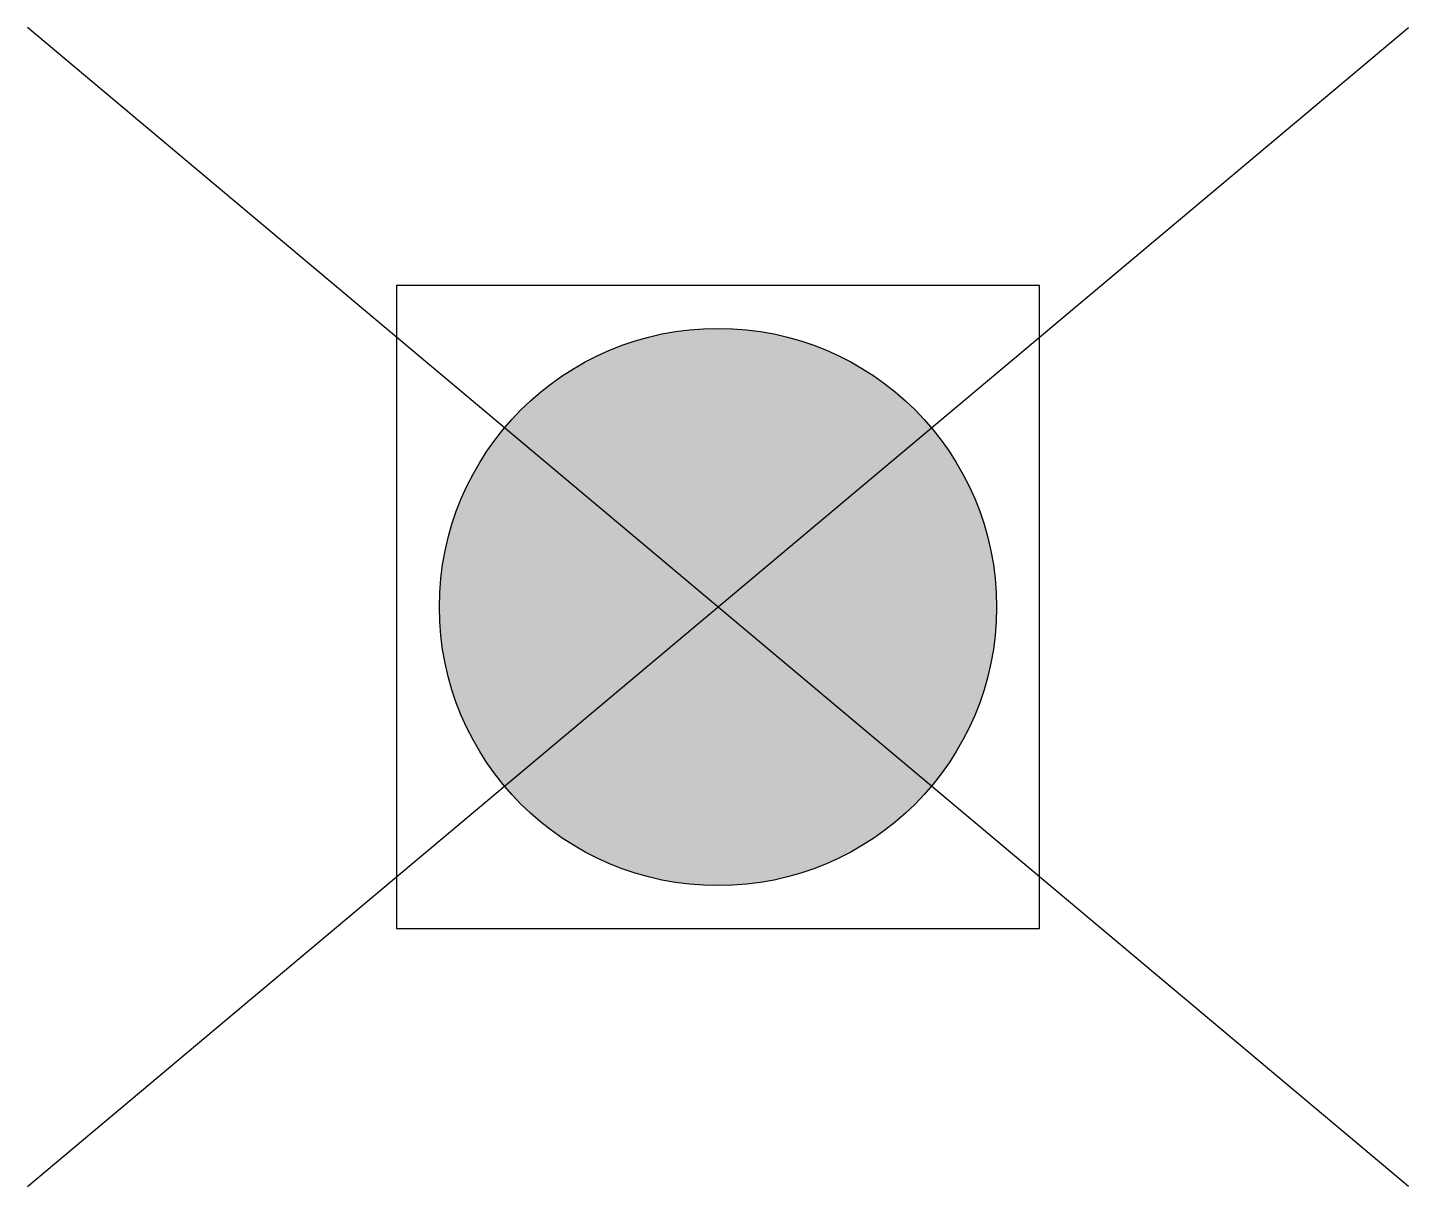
# Model space of a CAD drawing. Header units: metres. Extents: x -0.64 to 0.64, y -0.54 to 0.54.
import ezdxf

# ---------------------------------------------------------------- set-up
doc = ezdxf.new("R2010")
doc.units = ezdxf.units.M
doc.header["$LTSCALE"] = 0.2

msp = doc.modelspace()

# ---------------------------------------------------------------- hatches: boundary and pattern name
h = msp.add_hatch(color=256)
edge = h.paths.add_edge_path()
edge.add_arc((0, 0), 0.26, 180.0016, 540.0016)

# ---------------------------------------------------------------- linework, layer by layer
at = {"color": 0}
for p, q in [((-0.6442, -0.5406), (0.6442, 0.5406)), ((0.6442, -0.5406), (-0.6442, 0.5406))]:
    msp.add_line(p, q, dxfattribs=at)
at = {"flags": 128}
msp.add_lwpolyline([(-0.3, -0.3), (0.3, -0.3), (0.3, 0.3), (-0.3, 0.3)], close=True, dxfattribs=at)
msp.add_circle((0, 0), 0.26)

doc.saveas('drawing.dxf')
